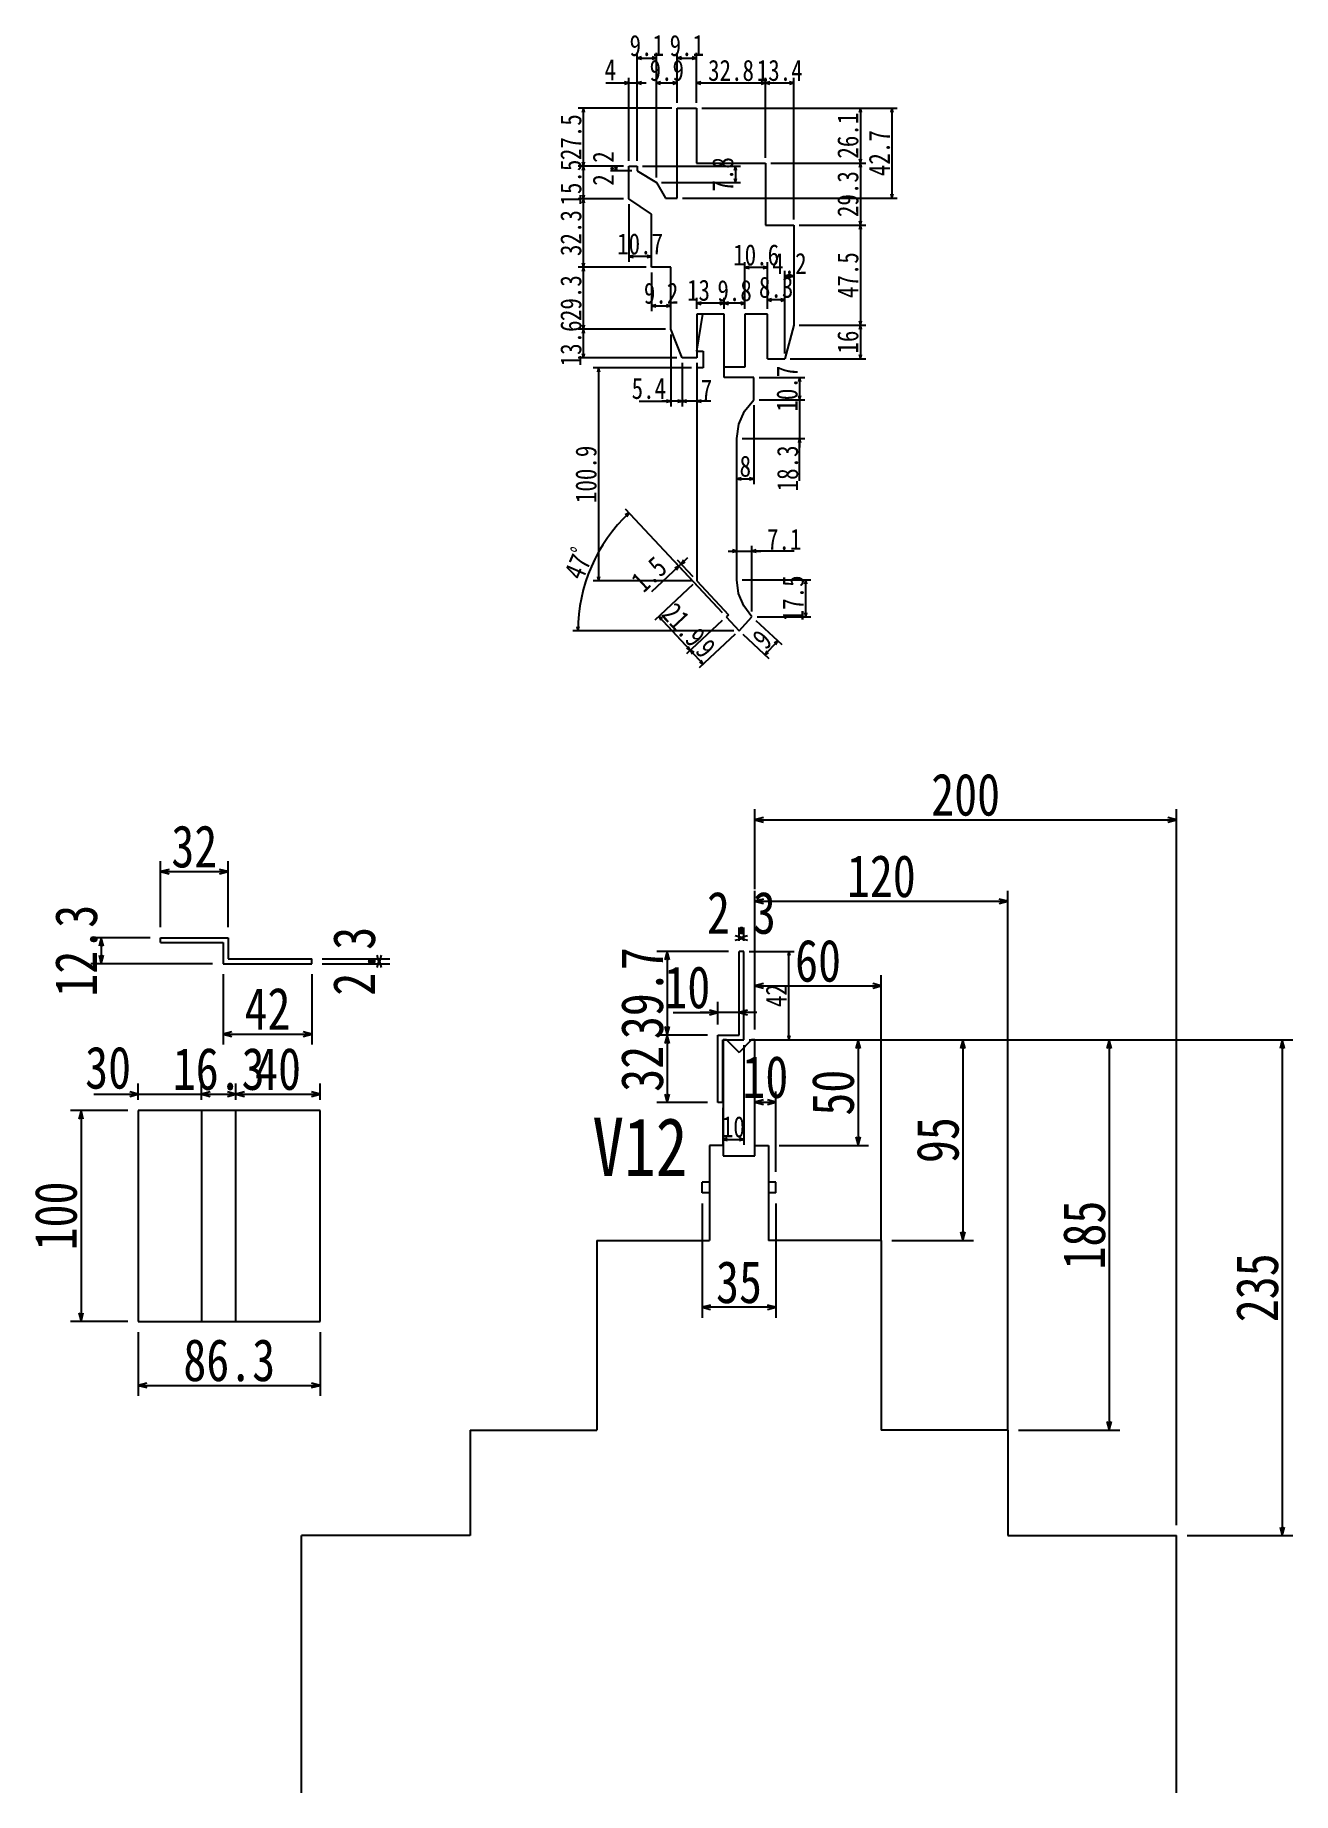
# Model space of a CAD drawing. Extents: x 2 to 599, y 0 to 833.
import ezdxf
from ezdxf.enums import TextEntityAlignment as Align

# ---------------------------------------------------------------- set-up
doc = ezdxf.new("R2010")
doc.units = 0
doc.linetypes.add('HIDDEN', pattern=[0.375, 0.25, -0.125])
doc.layers.get('0').update_dxf_attribs({"linetype": 'CONTINUOUS'})
doc.styles.add('GOTHIC', font='ＭＳ ゴシック')

msp = doc.modelspace()

# ---------------------------------------------------------------- linework, layer by layer
at = {"color": 134, "linetype": 'CONTINUOUS'}
for p, q in [((287.797541, 773.639886), (287.797541, 824.880562)), ((289.825985, 822.924082), (287.797541, 822.380562)), ((287.797541, 822.380562), (289.825985, 821.837042)), ((287.797541, 822.380562), (296.898193, 822.380562)), ((296.898193, 822.380562), (294.869749, 822.924082)), ((294.869749, 821.837042), (296.898193, 822.380562)), ((296.898193, 765.828022), (296.898193, 824.880562)), ((306.801512, 801.145513), (306.801512, 824.880562)), ((308.829956, 822.924082), (306.801512, 822.380562)), ((306.801512, 822.380562), (308.829956, 821.837042)), ((306.801512, 822.380562), (315.907817, 822.380562)), ((315.907817, 822.380562), (313.879372, 822.924082)), ((313.879372, 821.837042), (315.907817, 822.380562)), ((315.907817, 801.145513), (315.907817, 824.880562)), ((272.975704, 810.58521), (283.818125, 810.58521)), ((279.618125, 810.58521), (291.997541, 810.58521)), ((283.818125, 810.58521), (281.789681, 811.12873)), ((281.789681, 810.04169), (283.818125, 810.58521)), ((283.818125, 773.639886), (283.818125, 813.08521)), ((289.825985, 811.12873), (287.797541, 810.58521)), ((287.797541, 810.58521), (289.825985, 810.04169)), ((298.926637, 811.12873), (296.898193, 810.58521)), ((296.898193, 810.58521), (298.926637, 810.04169)), ((296.898193, 810.58521), (306.801512, 810.58521)), ((306.801512, 810.58521), (304.773067, 811.12873)), ((304.773067, 810.04169), (306.801512, 810.58521)), ((306.801512, 801.145513), (306.801512, 813.08521)), ((315.907817, 801.145513), (315.907817, 813.08521)), ((317.936261, 811.12873), (315.907817, 810.58521)), ((315.907817, 810.58521), (317.936261, 810.04169)), ((315.907817, 810.58521), (348.718168, 810.58521)), ((348.718168, 810.58521), (346.689723, 811.12873)), ((346.689723, 810.04169), (348.718168, 810.58521)), ((348.718168, 775.072992), (348.718168, 813.08521)), ((348.718168, 775.072992), (348.718168, 813.08521)), ((350.746612, 811.12873), (348.718168, 810.58521)), ((348.718168, 810.58521), (350.746612, 810.04169)), ((348.718168, 810.58521), (362.115597, 810.58521)), ((362.115597, 810.58521), (360.087153, 811.12873)), ((360.087153, 810.04169), (362.115597, 810.58521)), ((362.115597, 745.893054), (362.115597, 813.08521)), ((304.301512, 798.645513), (259.830115, 798.645513)), ((262.330115, 798.645513), (261.786595, 796.617068)), ((262.873635, 796.617068), (262.330115, 798.645513)), ((262.330115, 771.139886), (262.330115, 798.645513)), ((318.407817, 798.645513), (411.164584, 798.645513)), ((393.701891, 798.645513), (393.158371, 796.617068)), ((394.245411, 796.617068), (393.701891, 798.645513)), ((393.701891, 798.645513), (393.701891, 772.572992)), ((408.664584, 798.645513), (408.121064, 796.617068)), ((409.208104, 796.617068), (408.664584, 798.645513)), ((408.664584, 798.645513), (408.664584, 755.957059)), ((281.318125, 771.139886), (259.830115, 771.139886)), ((261.786595, 773.16833), (262.330115, 771.139886)), ((262.330115, 771.139886), (261.786595, 769.111442)), ((262.330115, 771.139886), (262.873635, 773.16833)), ((262.873635, 769.111442), (262.330115, 771.139886)), ((262.330115, 755.595294), (262.330115, 771.139886)), ((281.318125, 771.139886), (275.215251, 771.139886)), ((285.297541, 768.980601), (275.215251, 768.980601)), ((277.715251, 771.139886), (277.171731, 769.111442)), ((277.171731, 771.009045), (277.715251, 768.980601)), ((278.258771, 769.111442), (277.715251, 771.139886)), ((277.715251, 771.139886), (277.715251, 768.980601)), ((277.715251, 768.980601), (278.258771, 771.009045)), ((290.297541, 771.139886), (336.881581, 771.139886)), ((334.381581, 771.139886), (333.838061, 769.111442)), ((334.925101, 769.111442), (334.381581, 771.139886)), ((334.381581, 771.139886), (334.381581, 763.328022)), ((351.218168, 772.572992), (396.201891, 772.572992)), ((393.158371, 774.601436), (393.701891, 772.572992)), ((393.701891, 772.572992), (393.158371, 770.544547)), ((393.701891, 772.572992), (394.245411, 774.601436)), ((394.245411, 770.544547), (393.701891, 772.572992)), ((393.701891, 772.572992), (393.701891, 743.230089)), ((299.398193, 763.328022), (336.881581, 763.328022)), ((333.838061, 765.356466), (334.381581, 763.328022)), ((334.381581, 763.328022), (334.925101, 765.356466)), ((281.318125, 755.595294), (259.830115, 755.595294)), ((261.786595, 757.623738), (262.330115, 755.595294)), ((262.330115, 755.595294), (261.786595, 753.566849)), ((262.330115, 755.595294), (262.873635, 757.623738)), ((262.873635, 753.566849), (262.330115, 755.595294)), ((262.330115, 723.259009), (262.330115, 755.595294)), ((283.818125, 753.095294), (283.818125, 725.818476)), ((309.301512, 755.957059), (411.164584, 755.957059)), ((408.121064, 757.985503), (408.664584, 755.957059)), ((408.664584, 755.957059), (409.208104, 757.985503)), ((364.615597, 743.230089), (396.201891, 743.230089)), ((364.615597, 743.230089), (396.201891, 743.230089)), ((393.158371, 745.258533), (393.701891, 743.230089)), ((393.701891, 743.230089), (393.158371, 741.201645)), ((393.701891, 743.230089), (394.245411, 745.258533)), ((394.245411, 741.201645), (393.701891, 743.230089)), ((393.701891, 743.230089), (393.701891, 695.734746)), ((261.786595, 725.287453), (262.330115, 723.259009)), ((262.330115, 723.259009), (262.873635, 725.287453)), ((285.846569, 728.861996), (283.818125, 728.318476)), ((283.818125, 728.318476), (285.846569, 727.774956)), ((294.543894, 728.318476), (283.818125, 728.318476)), ((294.543894, 728.318476), (292.51545, 728.861996)), ((292.51545, 727.774956), (294.543894, 728.318476)), ((338.920173, 703.51611), (338.920173, 725.608894)), ((349.552674, 703.51611), (349.552674, 725.608894)), ((292.043894, 723.259009), (259.830115, 723.259009)), ((262.330115, 723.259009), (261.786595, 721.230564)), ((262.873635, 721.230564), (262.330115, 723.259009)), ((262.330115, 693.922123), (262.330115, 723.259009)), ((294.543894, 720.759009), (294.543894, 702.448175)), ((340.948617, 723.652414), (338.920173, 723.108894)), ((338.920173, 723.108894), (340.948617, 722.565374)), ((349.552674, 723.108894), (338.920173, 723.108894)), ((349.552674, 723.108894), (347.52423, 723.652414)), ((347.52423, 722.565374), (349.552674, 723.108894)), ((357.894573, 682.273718), (357.894573, 721.523082)), ((359.923017, 719.566602), (357.894573, 719.023082)), ((357.894573, 719.023082), (359.923017, 718.479562)), ((362.115597, 719.023082), (357.894573, 719.023082)), ((362.115597, 719.023082), (360.087153, 719.566602)), ((360.087153, 718.479562), (362.115597, 719.023082)), ((316.097884, 703.51611), (316.097884, 708.659391)), ((329.098816, 703.51611), (329.098816, 708.659391)), ((329.098816, 703.51611), (329.098816, 708.659391)), ((338.920173, 703.51611), (338.920173, 708.659391)), ((349.552674, 703.51611), (349.552674, 710.268857)), ((351.581118, 708.312377), (349.552674, 707.768857)), ((357.894573, 707.768857), (355.866129, 708.312377)), ((296.572338, 705.491695), (294.543894, 704.948175)), ((294.543894, 704.948175), (296.572338, 704.404655)), ((294.543894, 704.948175), (303.732868, 704.948175)), ((303.732868, 704.948175), (301.704424, 705.491695)), ((301.704424, 704.404655), (303.732868, 704.948175)), ((318.126329, 706.702911), (316.097884, 706.159391)), ((316.097884, 706.159391), (318.126329, 705.615871)), ((329.098816, 706.159391), (316.097884, 706.159391)), ((329.098816, 706.159391), (327.070372, 706.702911)), ((327.070372, 705.615871), (329.098816, 706.159391)), ((331.127261, 706.702911), (329.098816, 706.159391)), ((329.098816, 706.159391), (331.127261, 705.615871)), ((338.920173, 706.159391), (329.098816, 706.159391)), ((338.920173, 706.159391), (336.891728, 706.702911)), ((336.891728, 705.615871), (338.920173, 706.159391)), ((349.552674, 707.768857), (351.581118, 707.225337)), ((357.894573, 707.768857), (349.552674, 707.768857)), ((355.866129, 707.225337), (357.894573, 707.768857)), ((301.232868, 693.922123), (259.830115, 693.922123)), ((261.786595, 695.950567), (262.330115, 693.922123)), ((262.330115, 693.922123), (261.786595, 691.893679)), ((262.330115, 693.922123), (262.873635, 695.950567)), ((262.873635, 691.893679), (262.330115, 693.922123)), ((262.330115, 680.355933), (262.330115, 693.922123)), ((364.615597, 695.734746), (396.201891, 695.734746)), ((393.158371, 697.76319), (393.701891, 695.734746)), ((393.701891, 695.734746), (393.158371, 693.706302)), ((393.701891, 695.734746), (394.245411, 697.76319)), ((394.245411, 693.706302), (393.701891, 695.734746)), ((393.701891, 695.734746), (393.701891, 679.773718)), ((303.732868, 691.422123), (303.732868, 657.237993)), ((306.602818, 680.355933), (259.830115, 680.355933)), ((261.786595, 682.384378), (262.330115, 680.355933)), ((262.330115, 680.355933), (262.873635, 682.384378)), ((313.598816, 675.51611), (267.004222, 675.51611)), ((269.504222, 675.51611), (268.960702, 673.487666)), ((270.047742, 673.487666), (269.504222, 675.51611)), ((269.504222, 675.51611), (269.504222, 574.56911)), ((309.102818, 677.855933), (309.102818, 657.237993)), ((316.097884, 677.855933), (316.097884, 657.237993)), ((360.394573, 679.773718), (396.201891, 679.773718)), ((393.158371, 681.802162), (393.701891, 679.773718)), ((393.701891, 679.773718), (394.245411, 681.802162)), ((345.598816, 671.01611), (367.35752, 671.01611)), ((364.85752, 671.01611), (364.314, 668.987666)), ((365.40104, 668.987666), (364.85752, 671.01611)), ((364.85752, 671.01611), (364.85752, 660.34611)), ((288.689267, 659.737993), (303.732868, 659.737993)), ((313.302818, 659.737993), (299.532868, 659.737993)), ((303.732868, 659.737993), (301.704424, 660.281513)), ((301.704424, 659.194473), (303.732868, 659.737993)), ((320.297884, 659.737993), (304.902818, 659.737993)), ((309.102818, 659.737993), (307.074374, 660.281513)), ((307.074374, 659.194473), (309.102818, 659.737993)), ((311.131262, 660.281513), (309.102818, 659.737993)), ((309.102818, 659.737993), (311.131262, 659.194473)), ((318.126329, 660.281513), (316.097884, 659.737993)), ((316.097884, 659.737993), (318.126329, 659.194473)), ((322.747031, 659.737993), (316.097884, 659.737993)), ((345.598816, 660.34611), (367.35752, 660.34611)), ((345.598816, 660.34611), (367.35752, 660.34611)), ((364.314, 662.374554), (364.85752, 660.34611)), ((364.314, 662.374554), (364.85752, 660.34611)), ((364.85752, 664.54611), (364.85752, 637.81611)), ((364.85752, 660.34611), (365.40104, 662.374554)), ((364.85752, 660.34611), (365.40104, 662.374554)), ((343.098816, 657.84611), (343.098816, 620.433077)), ((337.598816, 642.01611), (367.35752, 642.01611)), ((364.85752, 642.01611), (364.314, 639.987666)), ((365.40104, 639.987666), (364.85752, 642.01611)), ((364.85752, 621.952047), (364.85752, 642.01611)), ((337.127261, 623.476597), (335.098816, 622.933077)), ((335.098816, 622.933077), (337.127261, 622.389557)), ((335.098816, 622.933077), (343.098816, 622.933077)), ((343.098816, 622.933077), (341.070372, 623.476597)), ((341.070372, 622.389557), (343.098816, 622.933077)), ((328.256941, 559.333607), (282.309281, 608.612978)), ((284.014156, 606.784481), (282.159901, 605.798713)), ((282.901208, 605.003653), (284.014156, 606.784481)), ((311.735043, 585.406243), (304.495, 578.654105)), ((328.256727, 559.333407), (305.861451, 583.346952)), ((314.393727, 576.397407), (306.958415, 584.369991)), ((309.776243, 584.322651), (308.663504, 582.541694)), ((308.663504, 582.541694), (310.517643, 583.527678)), ((330.898816, 588.659676), (346.445816, 588.659676)), ((335.098816, 588.659676), (333.070372, 589.203196)), ((333.070372, 588.116156), (335.098816, 588.659676)), ((342.245816, 560.01511), (342.245816, 591.159676)), ((344.274261, 589.203196), (342.245816, 588.659676)), ((342.245816, 588.659676), (344.274261, 588.116156)), ((362.192532, 588.659676), (342.245816, 588.659676)), ((268.960702, 576.597554), (269.504222, 574.56911)), ((269.504222, 574.56911), (270.047742, 576.597554)), ((294.712721, 569.531051), (307.56654, 581.518654)), ((307.56654, 581.518654), (305.7124, 580.53267)), ((306.4538, 579.737697), (307.56654, 581.518654)), ((337.598816, 575.01611), (370.237957, 575.01611)), ((367.737957, 575.01611), (367.194437, 572.987666)), ((368.281477, 572.987666), (367.737957, 575.01611)), ((367.737957, 557.51511), (367.737957, 575.01611)), ((313.598816, 574.56911), (267.004222, 574.56911)), ((314.270458, 572.864086), (296.187631, 556.001067)), ((367.194437, 559.543554), (367.737957, 557.51511)), ((367.737957, 557.51511), (368.281477, 559.543554)), ((333.598816, 550.92311), (257.222743, 550.92311)), ((259.179223, 552.951554), (259.722743, 550.92311)), ((259.722743, 550.92311), (260.266263, 552.951554)), ((299.796907, 556.593287), (298.015989, 557.706091)), ((298.015989, 557.706091), (299.001908, 555.851916)), ((312.975415, 541.664555), (298.015989, 557.706091)), ((299.796907, 556.593287), (298.015989, 557.706091)), ((298.015989, 557.706091), (299.001908, 555.851916)), ((298.015989, 557.706091), (312.975415, 541.664555)), ((328.133319, 555.800235), (311.145631, 539.961061)), ((328.133458, 555.800086), (311.147057, 539.959532)), ((344.07422, 555.810135), (356.352771, 544.36046)), ((344.745816, 557.51511), (370.237957, 557.51511)), ((311.194498, 542.777359), (312.975415, 541.664555)), ((311.194498, 542.777359), (312.975415, 541.664555)), ((312.975415, 541.664555), (311.989497, 543.518731)), ((312.975415, 541.664555), (311.989497, 543.518731)), ((314.754955, 540.552988), (312.974128, 541.665936)), ((312.974128, 541.665936), (313.959896, 539.811681)), ((312.974128, 541.665936), (319.111128, 535.083936)), ((334.270319, 549.218235), (317.282631, 533.379061)), ((337.92722, 549.218135), (350.205771, 537.76846)), ((348.377368, 539.473435), (354.524368, 546.065435)), ((354.524368, 546.065435), (352.743479, 544.952585)), ((353.538498, 544.211234), (354.524368, 546.065435)), ((317.330301, 536.196884), (319.111128, 535.083936)), ((319.111128, 535.083936), (318.12536, 536.938191)), ((349.363237, 541.327637), (348.377368, 539.473435)), ((348.377368, 539.473435), (350.158256, 540.586286)), ((343.598816, 428.360944), (343.598816, 466.276782)), ((347.655705, 462.363822), (343.598816, 461.276782)), ((343.598816, 461.276782), (347.655705, 460.189742)), ((343.598816, 461.276782), (543.598816, 461.276782)), ((543.598816, 461.276782), (539.541928, 462.363822)), ((539.541928, 460.189742), (543.598816, 461.276782)), ((543.598816, 126.92311), (543.598816, 466.276782)), ((61.74392, 410.374979), (61.74392, 441.708667)), ((93.74392, 410.374979), (93.74392, 441.708667)), ((65.800808, 437.795707), (61.74392, 436.708667)), ((61.74392, 436.708667), (65.800808, 435.621627)), ((61.74392, 436.708667), (93.74392, 436.708667)), ((93.74392, 436.708667), (89.687031, 437.795707)), ((89.687031, 435.621627), (93.74392, 436.708667)), ((343.598816, 387.5554), (343.598816, 427.636142)), ((463.598816, 171.92311), (463.598816, 427.636142)), ((347.655705, 423.723182), (343.598816, 422.636142)), ((343.598816, 422.636142), (347.655705, 421.549102)), ((343.598816, 422.636142), (463.598816, 422.636142)), ((463.598816, 422.636142), (459.541928, 423.723182)), ((459.541928, 421.549102), (463.598816, 422.636142)), ((56.74392, 405.374979), (28.62766, 405.374979)), ((33.62766, 405.374979), (32.54062, 401.31809)), ((34.7147, 401.31809), (33.62766, 405.374979)), ((33.62766, 405.374979), (33.62766, 393.074979)), ((86.44392, 393.074979), (28.62766, 393.074979)), ((32.54062, 397.131867), (33.62766, 393.074979)), ((33.62766, 393.074979), (34.7147, 397.131867)), ((138.44392, 395.374979), (170.481314, 395.374979)), ((138.44392, 393.074979), (170.481314, 393.074979)), ((164.394274, 397.131867), (165.481314, 393.074979)), ((165.481314, 395.374979), (164.394274, 391.31809)), ((165.481314, 393.074979), (166.568354, 397.131867)), ((166.568354, 391.31809), (165.481314, 395.374979)), ((165.481314, 395.374979), (165.481314, 393.074979)), ((340.898816, 398.92311), (362.26223, 398.92311)), ((359.76223, 398.92311), (359.21871, 396.894666)), ((360.30575, 396.894666), (359.76223, 398.92311)), ((359.76223, 356.92311), (359.76223, 398.92311)), ((91.44392, 388.074979), (91.44392, 354.719676)), ((133.44392, 388.074979), (133.44392, 354.719676)), ((343.598816, 361.92311), (343.598816, 387.5554)), ((347.655705, 383.64244), (343.598816, 382.5554)), ((403.598816, 382.5554), (399.541928, 383.64244)), ((403.598816, 261.92311), (403.598816, 387.5554)), ((343.598816, 382.5554), (347.655705, 381.46836)), ((343.598816, 382.5554), (403.598816, 382.5554)), ((399.541928, 381.46836), (403.598816, 382.5554)), ((95.500808, 360.806716), (91.44392, 359.719676)), ((91.44392, 359.719676), (95.500808, 358.632636)), ((91.44392, 359.719676), (133.44392, 359.719676)), ((133.44392, 359.719676), (129.387031, 360.806716)), ((129.387031, 358.632636), (133.44392, 359.719676)), ((359.21871, 358.951554), (359.76223, 356.92311)), ((359.76223, 356.92311), (360.30575, 358.951554)), ((338.398816, 354.42311), (338.398816, 307.263291)), ((340.898816, 356.92311), (362.26223, 356.92311)), ((348.598816, 356.92311), (397.587053, 356.92311)), ((348.598816, 356.92311), (598.804697, 356.92311)), ((392.587053, 356.92311), (391.500013, 352.866221)), ((393.674093, 352.866221), (392.587053, 356.92311)), ((392.587053, 356.92311), (392.587053, 306.92311)), ((393.283037, 356.92311), (447.285122, 356.92311)), ((442.285122, 356.92311), (441.198082, 352.866221)), ((443.372162, 352.866221), (442.285122, 356.92311)), ((442.285122, 356.92311), (442.285122, 261.92311)), ((448.72167, 356.92311), (516.723738, 356.92311)), ((511.723738, 356.92311), (510.636698, 352.866221)), ((512.810778, 352.866221), (511.723738, 356.92311)), ((511.723738, 356.92311), (511.723738, 171.92311)), ((593.804697, 356.92311), (592.717657, 352.866221)), ((594.891737, 352.866221), (593.804697, 356.92311)), ((593.804697, 356.92311), (593.804697, 121.92311)), ((51.164412, 328.470168), (51.164412, 336.263237)), ((81.164412, 328.470168), (81.164412, 336.263237)), ((81.164412, 328.470168), (81.164412, 336.263237)), ((97.464412, 328.470168), (97.464412, 336.263237)), ((97.464412, 328.470168), (97.464412, 336.263237)), ((137.464412, 328.470168), (137.464412, 336.263237)), ((30.142197, 331.263237), (51.164412, 331.263237)), ((42.764412, 331.263237), (89.564412, 331.263237)), ((51.164412, 331.263237), (47.107524, 332.350277)), ((47.107524, 330.176197), (51.164412, 331.263237)), ((85.221301, 332.350277), (81.164412, 331.263237)), ((85.221301, 332.350277), (81.164412, 331.263237)), ((81.164412, 331.263237), (85.221301, 330.176197)), ((81.164412, 331.263237), (85.221301, 330.176197)), ((81.164412, 331.263237), (97.464412, 331.263237)), ((97.464412, 331.263237), (93.407524, 332.350277)), ((93.407524, 330.176197), (97.464412, 331.263237)), ((101.521301, 332.350277), (97.464412, 331.263237)), ((97.464412, 331.263237), (101.521301, 330.176197)), ((97.464412, 331.263237), (137.464412, 331.263237)), ((137.464412, 331.263237), (133.407524, 332.350277)), ((133.407524, 330.176197), (137.464412, 331.263237)), ((347.655705, 328.507426), (343.598816, 327.420386)), ((343.598816, 327.420386), (347.655705, 326.333346)), ((343.598816, 327.420386), (353.598816, 327.420386)), ((353.598816, 327.420386), (349.541928, 328.507426)), ((349.541928, 326.333346), (353.598816, 327.420386)), ((353.598816, 294.42311), (353.598816, 332.420386)), ((46.164412, 323.470168), (19, 323.470168)), ((24, 323.470168), (22.91296, 319.41328)), ((25.08704, 319.41328), (24, 323.470168)), ((24, 323.470168), (24, 223.470168)), ((328.398816, 324.72311), (328.398816, 307.263291)), ((330.427261, 310.306811), (328.398816, 309.763291)), ((328.398816, 309.763291), (330.427261, 309.219771)), ((328.398816, 309.763291), (338.398816, 309.763291)), ((338.398816, 309.763291), (336.370372, 310.306811)), ((336.370372, 309.219771), (338.398816, 309.763291)), ((391.500013, 310.979998), (392.587053, 306.92311)), ((392.587053, 306.92311), (393.674093, 310.979998)), ((355.098816, 306.92311), (397.587053, 306.92311)), ((318.598816, 279.42311), (318.598816, 225.165163)), ((353.598816, 279.42311), (353.598816, 225.165163)), ((408.598816, 261.92311), (447.285122, 261.92311)), ((441.198082, 265.979998), (442.285122, 261.92311)), ((442.285122, 261.92311), (443.372162, 265.979998)), ((22.91296, 227.527057), (24, 223.470168)), ((24, 223.470168), (25.08704, 227.527057)), ((322.655705, 231.252203), (318.598816, 230.165163)), ((318.598816, 230.165163), (322.655705, 229.078123)), ((353.598816, 230.165163), (318.598816, 230.165163)), ((353.598816, 230.165163), (349.541928, 231.252203)), ((349.541928, 229.078123), (353.598816, 230.165163)), ((46.164412, 223.470168), (19, 223.470168)), ((51.164412, 218.470168), (51.164412, 188.182114)), ((137.464412, 218.470168), (137.464412, 188.182114)), ((55.221301, 194.269154), (51.164412, 193.182114)), ((51.164412, 193.182114), (55.221301, 192.095074)), ((51.164412, 193.182114), (137.464412, 193.182114)), ((137.464412, 193.182114), (133.407524, 194.269154)), ((133.407524, 192.095074), (137.464412, 193.182114)), ((510.636698, 175.979998), (511.723738, 171.92311)), ((511.723738, 171.92311), (512.810778, 175.979998)), ((468.598816, 171.92311), (516.723738, 171.92311)), ((592.717657, 125.979998), (593.804697, 121.92311)), ((593.804697, 121.92311), (594.891737, 125.979998)), ((548.598816, 121.92311), (598.804697, 121.92311))]:
    msp.add_line(p, q, dxfattribs=at)
at = {"color": 2, "linetype": 'CONTINUOUS'}
for p, q in [((306.801512, 755.957059), (306.801512, 798.645513)), ((306.801512, 798.645513), (315.907817, 798.645513)), ((315.907817, 798.645513), (315.907817, 772.572992)), ((283.818125, 755.595294), (283.818125, 771.139886)), ((283.818125, 771.139886), (287.797541, 771.139886)), ((287.797541, 771.139886), (287.797541, 768.980601)), ((287.797541, 768.980601), (296.898193, 763.328022)), ((315.907817, 772.572992), (348.718168, 772.572992)), ((348.718168, 772.572992), (348.718168, 743.230089)), ((296.898193, 763.328022), (301.194153, 755.957059)), ((294.543894, 748.416518), (283.818125, 755.595294)), ((301.194153, 755.957059), (306.801512, 755.957059)), ((294.543894, 723.259009), (294.543894, 748.416518)), ((348.718168, 743.230089), (362.115597, 743.230089)), ((362.115597, 743.230089), (362.115597, 695.734746)), ((303.732868, 723.259009), (294.543894, 723.259009)), ((303.732868, 693.922123), (303.732868, 723.259009)), ((329.098816, 701.01611), (316.097884, 701.01611)), ((316.097884, 701.01611), (316.097884, 680.355933)), ((329.098816, 675.904527), (329.098816, 701.01611)), ((349.552674, 701.01611), (338.920173, 701.01611)), ((338.920173, 701.01611), (338.920173, 675.904527)), ((349.552674, 679.773718), (349.552674, 701.01611)), ((309.102818, 680.355933), (303.732868, 693.922123)), ((362.115597, 695.734746), (357.894573, 679.773718)), ((316.097884, 680.355933), (309.102818, 680.355933)), ((338.920173, 675.904527), (329.098816, 675.904527)), ((349.552674, 679.773718), (357.894573, 679.773718)), ((330.098816, 356.92311), (328.598816, 356.92311)), ((328.598816, 356.92311), (328.598816, 301.92311)), ((330.098816, 356.92311), (336.098816, 350.92311)), ((342.098816, 356.92311), (336.098816, 350.92311)), ((343.598816, 356.92311), (342.098816, 356.92311)), ((343.598816, 306.92311), (343.598816, 356.92311)), ((328.598816, 306.92311), (322.098816, 306.92311)), ((322.098816, 306.92311), (322.098816, 261.92311)), ((328.598816, 301.92311), (343.598816, 301.92311)), ((343.598816, 306.92311), (350.098816, 306.92311)), ((343.598816, 301.92311), (343.598816, 306.92311)), ((350.098816, 306.92311), (350.098816, 261.92311)), ((318.598816, 284.42311), (318.598816, 289.42311)), ((322.098816, 289.42311), (318.598816, 289.42311)), ((322.098816, 284.42311), (318.598816, 284.42311)), ((353.598816, 289.42311), (350.098816, 289.42311)), ((353.598816, 284.42311), (350.098816, 284.42311)), ((353.598816, 284.42311), (353.598816, 289.42311)), ((268.598816, 261.92311), (322.098816, 261.92311)), ((268.598816, 261.92311), (268.598816, 171.92311)), ((403.598816, 261.92311), (350.098816, 261.92311)), ((403.598816, 261.92311), (403.598816, 171.92311)), ((208.598816, 171.92311), (268.598816, 171.92311)), ((208.598816, 171.92311), (208.598816, 121.92311)), ((463.598816, 171.92311), (403.598816, 171.92311)), ((463.598816, 171.92311), (463.598816, 121.92311)), ((128.598816, 0), (128.598816, 121.92311)), ((208.598816, 121.92311), (128.598816, 121.92311)), ((463.598816, 121.92311), (543.598816, 121.92311)), ((543.598816, 0), (543.598816, 121.92311))]:
    msp.add_line(p, q, dxfattribs=at)
at = {"color": 3, "linetype": 'CONTINUOUS'}
for p, q in [((318.712816, 701.01611), (315.940816, 683.51611)), ((329.098816, 701.01611), (318.712816, 701.01611)), ((329.098816, 671.01611), (329.098816, 701.01611)), ((315.940816, 683.51611), (319.098816, 683.51611)), ((319.098816, 683.51611), (319.098816, 675.51611)), ((319.098816, 675.51611), (316.098816, 675.51611)), ((316.098816, 675.51611), (316.098816, 574.56911)), ((343.098816, 671.01611), (329.098816, 671.01611)), ((343.098816, 660.34611), (343.098816, 671.01611)), ((338.767816, 655.05511), (343.098816, 660.34611)), ((336.033816, 648.78911), (338.767816, 655.05511)), ((335.098816, 642.01611), (336.033816, 648.78911)), ((335.098816, 575.01611), (335.098816, 642.01611)), ((335.929816, 568.62511), (335.098816, 575.01611)), ((316.098816, 574.56911), (331.058816, 558.52811)), ((338.364816, 562.66011), (335.929816, 568.62511)), ((331.058816, 558.52811), (329.961816, 557.50511)), ((342.245816, 557.51511), (338.364816, 562.66011)), ((329.961816, 557.50511), (336.098816, 550.92311)), ((336.098816, 550.92311), (342.245816, 557.51511))]:
    msp.add_line(p, q, dxfattribs=at)
at = {"color": 214, "linetype": 'CONTINUOUS'}
for p, q in [((336.098816, 403.92311), (336.098816, 410.236954)), ((338.398816, 403.92311), (338.398816, 410.236954)), ((338.398816, 405.236954), (334.341928, 406.323994)), ((334.341928, 404.149914), (338.398816, 405.236954)), ((340.155705, 406.323994), (336.098816, 405.236954)), ((336.098816, 405.236954), (340.155705, 404.149914)), ((338.398816, 405.236954), (336.098816, 405.236954)), ((331.098816, 398.92311), (297.069108, 398.92311)), ((302.069108, 398.92311), (300.982068, 394.866221)), ((303.156148, 394.866221), (302.069108, 398.92311)), ((302.069108, 398.92311), (302.069108, 359.22311)), ((304.873602, 369.952987), (326.098816, 369.952987)), ((344.498816, 369.952987), (317.698816, 369.952987)), ((326.098816, 369.952987), (322.041928, 371.040027)), ((322.041928, 368.865947), (326.098816, 369.952987)), ((326.098816, 364.22311), (326.098816, 374.952987)), ((340.155705, 371.040027), (336.098816, 369.952987)), ((336.098816, 369.952987), (340.155705, 368.865947)), ((321.098816, 359.22311), (297.069108, 359.22311)), ((300.982068, 363.279998), (302.069108, 359.22311)), ((302.069108, 359.22311), (300.982068, 355.166221)), ((302.069108, 359.22311), (303.156148, 363.279998)), ((303.156148, 355.166221), (302.069108, 359.22311)), ((302.069108, 359.22311), (302.069108, 327.22311)), ((321.098816, 327.22311), (297.069108, 327.22311)), ((300.982068, 331.279998), (302.069108, 327.22311)), ((302.069108, 327.22311), (303.156148, 331.279998))]:
    msp.add_line(p, q, dxfattribs=at)
at = {"color": 1, "linetype": 'CONTINUOUS'}
for p, q in [((61.74392, 405.374979), (93.74392, 405.374979)), ((61.74392, 403.074979), (61.74392, 405.374979)), ((61.74392, 403.074979), (91.44392, 403.074979)), ((91.44392, 403.074979), (91.44392, 393.074979)), ((93.74392, 405.374979), (93.74392, 395.374979)), ((91.44392, 393.074979), (133.44392, 393.074979)), ((93.74392, 395.374979), (133.44392, 395.374979)), ((133.44392, 393.074979), (133.44392, 395.374979)), ((336.098816, 359.22311), (336.098816, 398.92311)), ((338.398816, 398.92311), (336.098816, 398.92311)), ((338.398816, 356.92311), (338.398816, 398.92311)), ((326.098816, 327.22311), (326.098816, 359.22311)), ((326.098816, 359.22311), (336.098816, 359.22311)), ((328.398816, 327.22311), (328.398816, 356.92311)), ((328.398816, 356.92311), (338.398816, 356.92311)), ((328.398816, 327.22311), (326.098816, 327.22311)), ((137.464412, 323.470168), (51.164412, 323.470168)), ((51.164412, 323.470168), (51.164412, 223.470168)), ((137.464412, 223.470168), (137.464412, 323.470168)), ((51.164412, 223.470168), (137.464412, 223.470168))]:
    msp.add_line(p, q, dxfattribs=at)
at = {"color": 7, "linetype": 'HIDDEN'}
for p, q in [((81.164412, 323.470168), (81.164412, 223.470168)), ((97.464412, 223.470168), (97.464412, 323.470168))]:
    msp.add_line(p, q, dxfattribs=at)
at = {"color": 134, "linetype": 'CONTINUOUS'}
msp.add_arc((336.098816, 550.92311), 76.376073, 132.996208, 180, dxfattribs=at)

# ---------------------------------------------------------------- texts
at = {"color": 134, "style": 'GOTHIC', "width": 0.8}
for s, height, p in [('9.1', 10, (292.347867, 823.380562)), ('9.1', 10, (311.354664, 823.380562)), ('9.9', 10, (301.849852, 811.58521)), ('32.8', 10, (332.312992, 811.58521)), ('13.4', 10, (355.416882, 811.58521)), ('10.7', 10, (289.18101, 729.318476)), ('10.6', 10, (344.236423, 724.108894)), ('4.2', 10, (360.005085, 720.023082)), ('13', 10, (316.898277, 707.349393)), ('9.8', 10, (334.009494, 707.159391)), ('8.3', 10, (353.723623, 708.768857)), ('9.2', 10, (299.138381, 705.948175)), ('8', 10, (339.098816, 623.933077)), ('200', 20, (443.598816, 463.276782)), ('32', 20, (77.74392, 438.708667)), ('120', 20, (403.598816, 424.636142)), ('60', 20, (373.598816, 384.5554)), ('42', 20, (112.44392, 361.719676)), ('16.3', 20, (89.314412, 333.263237)), ('40', 20, (117.464412, 333.263237)), ('10', 20, (348.598816, 329.420386)), ('10', 10, (333.398816, 310.763291)), ('35', 20, (336.098816, 232.165163)), ('86.3', 20, (94.314412, 195.182114))]:
    msp.add_text(s, height=height, dxfattribs=at).set_placement(p, align=Align.CENTER)
for s, height, p in [('4', 10, (277.775704, 811.889214)), ('5.4', 10, (301.489267, 660.800253)), ('30', 20, (47.742197, 333.856995))]:
    msp.add_text(s, height=height, dxfattribs=at).set_placement(p, align=Align.RIGHT)
for s, height, rotation, p in [('27.5', 10, 90, (261.330115, 784.892699)), ('26.1', 10, 90, (392.701891, 785.609252)), ('42.7', 10, 90, (407.664584, 777.301286)), ('2.2', 10, 90, (276.715251, 770.060244)), ('15.5', 10, 90, (261.330115, 763.36759)), ('7.8', 10, 90, (333.381581, 767.233954)), ('29.3', 10, 90, (392.701891, 757.90154)), ('32.3', 10, 90, (261.330115, 739.427151)), ('47.5', 10, 90, (392.701891, 719.482418)), ('29.3', 10, 90, (261.330115, 708.590566)), ('13.6', 10, 90, (261.330115, 687.139028)), ('16', 10, 90, (392.701891, 687.754232)), ('10.7', 10, 90, (363.85752, 665.68111)), ('100.9', 10, 90, (268.504222, 625.04261)), ('47ﾟ', 10, 66.498104, (265.14133, 581.779095)), ('17.5', 10, 90, (366.737957, 566.26561)), ('21.9', 10, 313.000865, (306.227046, 550.367332)), ('21.9', 10, 313.000865, (306.227046, 550.367332)), ('9', 10, 47.000648, (350.719506, 543.451425)), ('9', 10, 312.996208, (316.774027, 539.056886)), ('12.3', 20, 90, (31.62766, 399.224979)), ('2.3', 20, 90, (163.481314, 394.224979)), ('42', 10, 90, (358.76223, 377.92311)), ('50', 20, 90, (390.587053, 331.92311)), ('95', 20, 90, (440.285122, 309.42311)), ('100', 20, 90, (22, 273.470168)), ('185', 20, 90, (509.723738, 264.42311)), ('235', 20, 90, (591.804697, 239.42311))]:
    msp.add_text(s, height=height, rotation=rotation, dxfattribs=at).set_placement(p, align=Align.CENTER)
for s, p in [('7', (317.947031, 659.990873)), ('7.1', (349.392532, 589.279671))]:
    msp.add_text(s, height=10, dxfattribs=at).set_placement(p)
for s, rotation, p in [('18.3', 90, (364.100723, 638.752047)), ('1.5', 43.002914, (302.773744, 579.654894))]:
    msp.add_text(s, height=10, rotation=rotation, dxfattribs=at).set_placement(p, align=Align.RIGHT)
at = {"color": 214, "style": 'GOTHIC', "width": 0.8}
msp.add_text('2.3', height=20, dxfattribs=at).set_placement((337.248816, 407.236954), align=Align.CENTER)
for s, p in [('39.7', (300.069108, 379.07311)), ('32', (300.069108, 343.22311))]:
    msp.add_text(s, height=20, rotation=90, dxfattribs=at).set_placement(p, align=Align.CENTER)
msp.add_text('10', height=20, dxfattribs=at).set_placement((322.473602, 371.952987), align=Align.RIGHT)
at = {"color": 7, "style": 'GOTHIC', "width": 0.8}
msp.add_text('V12', height=27.633736, dxfattribs=at).set_placement((266.542503, 320.036188), align=Align.TOP_LEFT)

doc.saveas('drawing.dxf')
